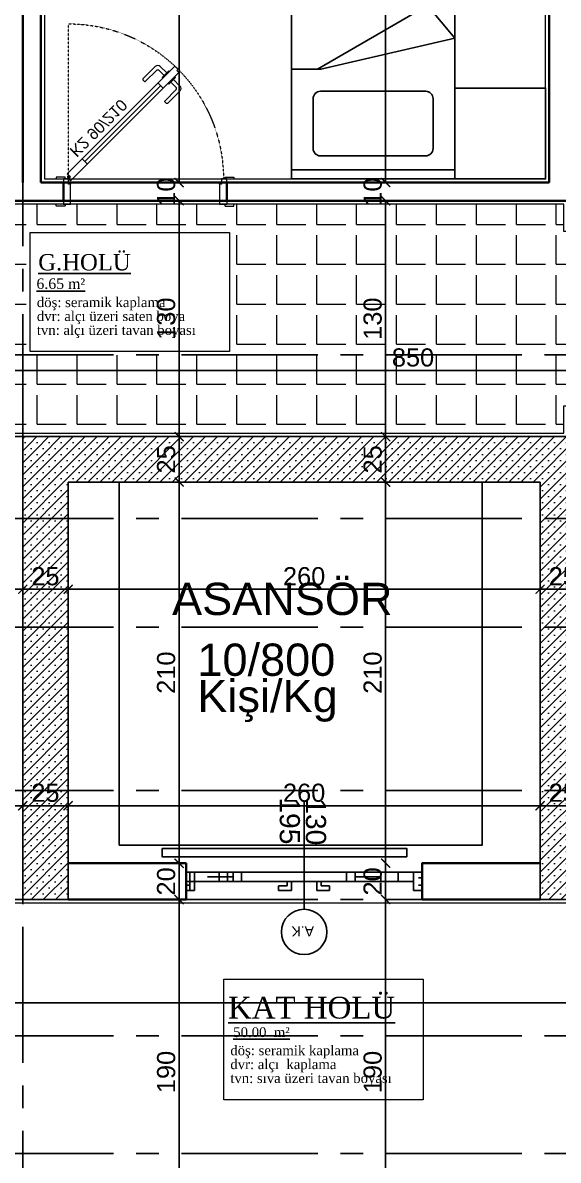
# Model space of a CAD drawing. Header units: millimetres. Extents: x 2778 to 13672, y 1832 to 5175.
# Drawn here: x 10456 to 10751, y 3662 to 4288 of the extents above; entities that cross this region are included whole.
import ezdxf

# ---------------------------------------------------------------- set-up
doc = ezdxf.new("R2010")
doc.units = ezdxf.units.MM
for name, pattern in [('CENTER2', [112.5, 75, -12.5, 12.5, -12.5]), ('DASHDOT2', [12.7, 6.35, -3.175, 0, -3.175]), ('DOTX2', [0.5, 0, -0.5])]:
    doc.linetypes.add(name, pattern=pattern)
for name, color, linetype in [('7-DCR-FRN', 8, 'Continuous'), ('ASANSÖR', 20, 'Continuous'), ('İÇÖLÇÜ', 7, 'Continuous'), ('Kapi_Pencere', 7, 'Continuous'), ('Panel', 7, 'Continuous'), ('Standart', 7, 'Continuous'), ('Yazi', 7, 'Continuous')]:
    doc.layers.add(name, color=color, linetype=linetype)
for name, color, linetype, lineweight in [('aks', 251, 'DASHDOT2', 35), ('duvar', 232, 'Continuous', 30), ('ince', 37, 'Continuous', 0), ('iz', 1, 'DOTX2', 20), ('kapı', 3, 'Continuous', 18), ('sıva iç', 21, 'Continuous', 0), ('yazı', 11, 'Continuous', 20), ('z - tarama', 251, 'Continuous', 18), ('ölçü dış', 192, 'Continuous', 20), ('ÖLÇÜ İÇ', 7, 'Continuous', 9)]:
    doc.layers.add(name, color=color, linetype=linetype, lineweight=lineweight)
doc.styles.add('arial_1_18', font='arial.ttf', dxfattribs={"height": 0.2})
doc.styles.get("Standard").update_dxf_attribs({"font": 'arial.ttf'})
doc.styles.add('Times roman', font='times.ttf')
doc.dimstyles.new('zulay iç ölçü', dxfattribs={"dimtxt": 10, "dimasz": 5, "dimexe": 0.18, "dimexo": 0, "dimgap": 2, "dimtad": 3, "dimdec": 0, "dimzin": 0, "dimdsep": 46, "dimtxsty": 'Standard', "dimblk": 'ARCHTICK', "dimcen": 0.09, "dimse1": 1, "dimse2": 1, "dimadec": 0, "dimazin": 0, "dimtfac": 1, "dimtdec": 0, "dimtix": 1, "dimtofl": 0, "dimtmove": 0, "dimatfit": 3, "dimldrblk": 'ARCHTICK', "dimfxl": 1, "dimtolj": 1, "dimtzin": 0, "dimarcsym": 0})
pattern_1 = [(45, (0, 0), (-3.314563, 3.314563), []), (45, (3.3146, 0), (-3.314563, 3.314563), [0, -4.6875])]

# ---------------------------------------------------------------- blocks, each defined once
blk = doc.blocks.new('IDE242Entity461')
at = {"layer": 'Panel', "linetype": 'Continuous', "lineweight": 5}
h = blk.add_hatch(dxfattribs=at)
h.set_pattern_fill('SACNCR', color=163, scale=50, style=0)
h.set_pattern_definition(pattern_1)
h.paths.add_polyline_path([(2085, 1545), (1825, 1545), (1800, 1570), (2110, 1570)])
blk = doc.blocks.new('IDE242Entity462')
at = {"layer": 'Panel', "color": 164, "linetype": 'Continuous', "lineweight": -3}
blk.add_lwpolyline([(1825, 1545), (2085, 1545)], dxfattribs=at)
blk = doc.blocks.new('IDE242Entity463')
at = {"layer": 'Panel', "color": 164, "linetype": 'Continuous', "lineweight": -3}
blk.add_lwpolyline([(1800, 1570), (2110, 1570)], dxfattribs=at)
blk = doc.blocks.new('IDE242Entity818')
at = {"layer": 'Panel', "linetype": 'Continuous', "lineweight": 5}
h = blk.add_hatch(dxfattribs=at)
h.set_pattern_fill('SACNCR', color=163, scale=50, style=0)
h.set_pattern_definition(pattern_1)
h.paths.add_polyline_path([(1825, 1545), (1825, 1315), (1800, 1315), (1800, 1570)])
blk = doc.blocks.new('IDE242Entity819')
at = {"layer": 'Panel', "color": 164, "linetype": 'Continuous', "lineweight": -3}
blk.add_lwpolyline([(1825, 1315), (1800, 1315)], dxfattribs=at)
blk = doc.blocks.new('IDE242Entity820')
at = {"layer": 'Panel', "color": 164, "linetype": 'Continuous', "lineweight": -3}
blk.add_lwpolyline([(1825, 1315), (1825, 1545)], dxfattribs=at)
blk = doc.blocks.new('IDE242Entity821')
at = {"layer": 'Panel', "color": 164, "linetype": 'Continuous', "lineweight": -3}
blk.add_lwpolyline([(1800, 1315), (1800, 1570)], dxfattribs=at)
blk = doc.blocks.new('IDE242Entity896')
at = {"layer": 'Panel', "linetype": 'Continuous', "lineweight": 5}
h = blk.add_hatch(dxfattribs=at)
h.set_pattern_fill('SACNCR', color=163, scale=50, style=0)
h.set_pattern_definition(pattern_1)
h.paths.add_polyline_path([(2110, 1315), (2085, 1315), (2085, 1545), (2110, 1570)])
blk = doc.blocks.new('IDE242Entity897')
at = {"layer": 'Panel', "color": 164, "linetype": 'Continuous', "lineweight": -3}
blk.add_lwpolyline([(2110, 1315), (2085, 1315)], dxfattribs=at)
blk = doc.blocks.new('IDE242Entity899')
at = {"layer": 'Panel', "color": 164, "linetype": 'Continuous', "lineweight": -3}
blk.add_lwpolyline([(2085, 1315), (2085, 1545)], dxfattribs=at)
blk = doc.blocks.new('sadsfsfsf')
at = {"layer": 'ince'}
for p, q in [((0.7, 0), (-0.7, 0)), ((0, 0.7), (0, -0.7))]:
    blk.add_line(p, q, dxfattribs=at)
for radius in [0.6, 0.45]:
    blk.add_circle((0, 0), radius, dxfattribs=at)
blk = doc.blocks.new('eddeded')
at = {"layer": 'duvar'}
for p, q in [((-48.21, 54.38), (-38.21, 54.38)), ((-48.21, -35.62), (-38.21, -35.62))]:
    blk.add_line(p, q, dxfattribs=at)
at = {"layer": 'ince'}
blk.add_line((-26.6, -23.78), (15.13, 17.96), dxfattribs=at)
for points in [[(-50.21, 53.38), (-50.96, 53.38, -0.414214), (-51.21, 53.63), (-51.21, 58.13, -0.414214), (-50.96, 58.38), (-50.21, 58.38)], [(-36.21, 53.38), (-35.46, 53.38, 0.414214), (-35.21, 53.63), (-35.21, 58.13, 0.414214), (-35.46, 58.38), (-36.21, 58.38)], [(-50.21, -34.62), (-50.96, -34.62, 0.414214), (-51.21, -34.87), (-51.21, -39.37, 0.414214), (-50.96, -39.62), (-50.21, -39.62)], [(-36.21, -34.62), (-35.46, -34.62, -0.414214), (-35.21, -34.87), (-35.21, -39.37, -0.414214), (-35.46, -39.62), (-36.21, -39.62)]]:
    blk.add_lwpolyline(points, format="xyb", dxfattribs=at)
for points in [[(-39.11, 51.33), (-39.11, 50.38), (-37.81, 50.68), (-37.81, 50.81, -0.112206), (-37.91, 50.76), (-38.72, 50.57, -0.482314), (-39.02, 50.82), (-39.02, 51.24, -0.414214), (-38.77, 51.49), (-37.97, 51.49, -0.170049), (-37.81, 51.43), (-37.81, 51.58), (-38.86, 51.58, 0.414214)], [(17.08, 23.59), (18.49, 25), (14.96, 28.54, 0.414214), (12.13, 28.54), (5.41, 21.82, 0.414214), (5.41, 21.11), (6.12, 20.4, 0.414214), (6.83, 20.4), (12.84, 26.41, -0.414214), (14.25, 26.41)], [(20.76, 19.91), (22.17, 21.32), (25.71, 17.79, -0.414214), (25.71, 14.96), (18.99, 8.24, -0.414214), (18.28, 8.24), (17.58, 8.95, -0.414214), (17.58, 9.66), (23.59, 15.67, 0.414214), (23.59, 17.08)], [(-39.11, -31.62), (-39.11, -32.57, 0.414214), (-38.86, -32.82), (-37.81, -32.82), (-37.81, -32.67, -0.170049), (-37.97, -32.73), (-38.77, -32.73, -0.414214), (-39.02, -32.48), (-39.02, -32.06, -0.482314), (-38.72, -31.81), (-37.91, -32, -0.112206), (-37.81, -32.05), (-37.81, -31.92)]]:
    blk.add_lwpolyline(points, format="xyb", close=True, dxfattribs=at)
for points in [[(20.04, 25.7), (19.62, 26.12), (15.96, 22.47), (16.38, 22.04)], [(22.87, 22.87), (23.29, 22.44), (19.64, 18.79), (19.21, 19.21)]]:
    blk.add_lwpolyline(points, dxfattribs=at)
at = {"layer": 'iz', "ltscale": 0.1}
for p, q in [((-48.21, -35.62), (-48.21, 54.38)), ((-38.21, -35.62), (-38.21, 54.38)), ((-36.21, -32.82), (49.19, -32.82))]:
    blk.add_line(p, q, dxfattribs=at)
blk.add_arc((-36.22, -32.83), 85.41, 0.00422, 89.99578, dxfattribs=at)
at = {"layer": 'kapı'}
for p, q in [((13.72, 19.37), (16.54, 16.54)), ((-28.02, -22.36), (-25.19, -25.19))]:
    blk.add_line(p, q, dxfattribs=at)
for points in [[(-36.21, 54.38), (-36.21, 51.58), (-38.86, 51.58, 0.414214), (-39.11, 51.33), (-39.11, 50.38), (-50.21, 50.38), (-50.21, 54.38)], [(-50.21, -35.62), (-50.21, -31.62), (-39.11, -31.62), (-39.11, -32.57, 0.414214), (-38.86, -32.82), (-36.21, -32.82), (-36.21, -35.62), (-36.21, -35.62)]]:
    blk.add_lwpolyline(points, format="xyb", dxfattribs=at)
blk.add_lwpolyline([(-36.21, -32.82), (-35.15, -31.76), (-33.46, -33.46), (25.87, 25.87), (24.17, 27.57), (23.47, 26.86), (22.33, 27.99), (-37.35, -31.69), (-36.21, -32.82)], dxfattribs=at)
at = {"layer": 'sıva iç'}
for p, q in [((-48.21, 54.38), (-50.21, 54.38)), ((-38.21, 54.38), (-36.21, 54.38)), ((-48.21, -35.62), (-50.21, -35.62)), ((-36.21, -35.62), (-38.21, -35.62))]:
    blk.add_line(p, q, dxfattribs=at)
at = {"layer": 'ölçü dış'}
blk.add_line((-38.21, -35.62), (-48.21, -35.62), dxfattribs=at)
at = {"layer": 'ince', "rotation": 90}
blk.add_blockref('sadsfsfsf', (-35.15, -32.82), dxfattribs=at)
at = {"layer": 'yazı'}
blk.add_text('K2 90/210', height=6.328, rotation=45, dxfattribs=at).set_placement((-20.24, -32.71))
blk = doc.blocks.new('*U41')
at = {"layer": '7-DCR-FRN'}
blk.add_line((30.69, 34.62), (45, 34.62), dxfattribs=at)
for points in [[(-45, 95), (-95, 95), (-95, 45), (-45, 45)], [(45, 95), (45, 90), (-45, 90), (-45, 95)], [(-45, 95), (45, 95), (45, -95), (-45, -95)], [(-45, 95), (45, 95), (45, -95), (-45, -95)], [(45, -95), (45, -90.5), (-45, -90.5), (-45, -95)]]:
    blk.add_lwpolyline(points, close=True, dxfattribs=at)
blk.add_lwpolyline([(-33.02, 78.3, -0.414214), (-29.02, 82.3), (29.02, 82.3, -0.414214), (33.02, 78.3), (33.02, 50.74, -0.414214), (29.02, 46.74), (-29.02, 46.74, -0.414214), (-33.02, 50.74)], format="xyb", close=True, dxfattribs=at)
blk.add_lwpolyline([(30.69, 34.62), (-30, -0.62), (-45, 17.38), (28.74, 34.62), (30.69, 34.62)], dxfattribs=at)
blk = doc.blocks.new('_ArchTick')
at = {"color": 0, "linetype": 'ByBlock', "const_width": 0.15}
blk.add_lwpolyline([(-0.5, -0.5), (0.5, 0.5)], dxfattribs=at)
blk = doc.blocks.new('*D3532')
at = {"layer": 'Defpoints', "color": 0, "transparency": 16777216}
for p in [(10246.17, 4096.71), (11096.17, 4096.71), (11096.17, 4096.71)]:
    blk.add_point(p, dxfattribs=at)
at = {"layer": 'ÖLÇÜ İÇ', "color": 0, "lineweight": -2, "transparency": 16777216}
blk.add_line((10246.17, 4096.71), (11096.17, 4096.71), dxfattribs=at)
at = {"layer": 'ÖLÇÜ İÇ', "color": 0, "lineweight": -2, "transparency": 16777216, "xscale": 5, "yscale": 5, "zscale": 5, "rotation": 180}
blk.add_blockref('_ArchTick', (10246.17, 4096.71), dxfattribs=at)
at = {"layer": 'ÖLÇÜ İÇ', "color": 0, "lineweight": -2, "transparency": 16777216, "xscale": 5, "yscale": 5, "zscale": 5}
blk.add_blockref('_ArchTick', (11096.17, 4096.71), dxfattribs=at)
at = {"layer": 'ÖLÇÜ İÇ', "color": 0, "transparency": 16777216, "insert": (10671.17, 4103.81), "char_height": 10, "attachment_point": 5}
blk.add_mtext('\\A1;850', dxfattribs=at)
blk = doc.blocks.new('*D3559')
at = {"layer": 'Defpoints', "color": 0, "transparency": 16777216}
for p in [(10246.17, 3976.17), (10456.17, 3976.17), (10456.17, 3976.17)]:
    blk.add_point(p, dxfattribs=at)
at = {"layer": 'ÖLÇÜ İÇ', "color": 0, "lineweight": -2, "transparency": 16777216}
blk.add_line((10246.17, 3976.17), (10456.17, 3976.17), dxfattribs=at)
at = {"layer": 'ÖLÇÜ İÇ', "color": 0, "lineweight": -2, "transparency": 16777216, "xscale": 5, "yscale": 5, "zscale": 5, "rotation": 180}
blk.add_blockref('_ArchTick', (10246.17, 3976.17), dxfattribs=at)
at = {"layer": 'ÖLÇÜ İÇ', "color": 0, "lineweight": -2, "transparency": 16777216, "xscale": 5, "yscale": 5, "zscale": 5}
blk.add_blockref('_ArchTick', (10456.17, 3976.17), dxfattribs=at)
at = {"layer": 'ÖLÇÜ İÇ', "color": 0, "transparency": 16777216, "insert": (10351.17, 3983.28), "char_height": 10, "attachment_point": 5}
blk.add_mtext('\\A1;210', dxfattribs=at)
blk = doc.blocks.new('*D3560')
at = {"layer": 'Defpoints', "color": 0, "transparency": 16777216}
for p in [(10456.17, 3976.17), (10481.17, 3976.17), (10481.17, 3976.17)]:
    blk.add_point(p, dxfattribs=at)
at = {"layer": 'ÖLÇÜ İÇ', "color": 0, "lineweight": -2, "transparency": 16777216}
blk.add_line((10456.17, 3976.17), (10481.17, 3976.17), dxfattribs=at)
at = {"layer": 'ÖLÇÜ İÇ', "color": 0, "lineweight": -2, "transparency": 16777216, "xscale": 5, "yscale": 5, "zscale": 5, "rotation": 180}
blk.add_blockref('_ArchTick', (10456.17, 3976.17), dxfattribs=at)
at = {"layer": 'ÖLÇÜ İÇ', "color": 0, "lineweight": -2, "transparency": 16777216, "xscale": 5, "yscale": 5, "zscale": 5}
blk.add_blockref('_ArchTick', (10481.17, 3976.17), dxfattribs=at)
at = {"layer": 'ÖLÇÜ İÇ', "color": 0, "transparency": 16777216, "insert": (10468.67, 3983.28), "char_height": 10, "attachment_point": 5}
blk.add_mtext('\\A1;25', dxfattribs=at)
blk = doc.blocks.new('*D3561')
at = {"layer": 'Defpoints', "color": 0, "transparency": 16777216}
for p in [(10741.17, 3976.17), (10766.17, 3976.17), (10766.17, 3976.17)]:
    blk.add_point(p, dxfattribs=at)
at = {"layer": 'ÖLÇÜ İÇ', "color": 0, "lineweight": -2, "transparency": 16777216}
blk.add_line((10741.17, 3976.17), (10766.17, 3976.17), dxfattribs=at)
at = {"layer": 'ÖLÇÜ İÇ', "color": 0, "lineweight": -2, "transparency": 16777216, "xscale": 5, "yscale": 5, "zscale": 5, "rotation": 180}
blk.add_blockref('_ArchTick', (10741.17, 3976.17), dxfattribs=at)
at = {"layer": 'ÖLÇÜ İÇ', "color": 0, "lineweight": -2, "transparency": 16777216, "xscale": 5, "yscale": 5, "zscale": 5}
blk.add_blockref('_ArchTick', (10766.17, 3976.17), dxfattribs=at)
at = {"layer": 'ÖLÇÜ İÇ', "color": 0, "transparency": 16777216, "insert": (10753.67, 3983.28), "char_height": 10, "attachment_point": 5}
blk.add_mtext('\\A1;25', dxfattribs=at)
blk = doc.blocks.new('*D3578')
at = {"layer": 'Defpoints', "color": 0, "transparency": 16777216}
for p in [(10741.17, 3856.89), (10741.17, 3856.89), (10766.17, 3856.89)]:
    blk.add_point(p, dxfattribs=at)
at = {"layer": 'ÖLÇÜ İÇ', "color": 0, "lineweight": -2, "transparency": 16777216}
blk.add_line((10766.17, 3856.89), (10741.17, 3856.89), dxfattribs=at)
at = {"layer": 'ÖLÇÜ İÇ', "color": 0, "lineweight": -2, "transparency": 16777216, "xscale": 5, "yscale": 5, "zscale": 5, "rotation": 180}
blk.add_blockref('_ArchTick', (10741.17, 3856.89), dxfattribs=at)
at = {"layer": 'ÖLÇÜ İÇ', "color": 0, "lineweight": -2, "transparency": 16777216, "xscale": 5, "yscale": 5, "zscale": 5}
blk.add_blockref('_ArchTick', (10766.17, 3856.89), dxfattribs=at)
at = {"layer": 'ÖLÇÜ İÇ', "color": 0, "transparency": 16777216, "insert": (10753.67, 3863.99), "char_height": 10, "attachment_point": 5}
blk.add_mtext('\\A1;25', dxfattribs=at)
blk = doc.blocks.new('*D3579')
at = {"layer": 'Defpoints', "color": 0, "transparency": 16777216}
for p in [(10456.17, 3856.89), (10456.17, 3856.89), (10481.17, 3856.89)]:
    blk.add_point(p, dxfattribs=at)
at = {"layer": 'ÖLÇÜ İÇ', "color": 0, "lineweight": -2, "transparency": 16777216}
blk.add_line((10481.17, 3856.89), (10456.17, 3856.89), dxfattribs=at)
at = {"layer": 'ÖLÇÜ İÇ', "color": 0, "lineweight": -2, "transparency": 16777216, "xscale": 5, "yscale": 5, "zscale": 5, "rotation": 180}
blk.add_blockref('_ArchTick', (10456.17, 3856.89), dxfattribs=at)
at = {"layer": 'ÖLÇÜ İÇ', "color": 0, "lineweight": -2, "transparency": 16777216, "xscale": 5, "yscale": 5, "zscale": 5}
blk.add_blockref('_ArchTick', (10481.17, 3856.89), dxfattribs=at)
at = {"layer": 'ÖLÇÜ İÇ', "color": 0, "transparency": 16777216, "insert": (10468.67, 3863.99), "char_height": 10, "attachment_point": 5}
blk.add_mtext('\\A1;25', dxfattribs=at)
blk = doc.blocks.new('*D3580')
at = {"layer": 'Defpoints', "color": 0, "transparency": 16777216}
for p in [(10116.17, 3856.89), (10116.17, 3856.89), (10456.17, 3856.89)]:
    blk.add_point(p, dxfattribs=at)
at = {"layer": 'ÖLÇÜ İÇ', "color": 0, "lineweight": -2, "transparency": 16777216}
blk.add_line((10456.17, 3856.89), (10116.17, 3856.89), dxfattribs=at)
at = {"layer": 'ÖLÇÜ İÇ', "color": 0, "lineweight": -2, "transparency": 16777216, "xscale": 5, "yscale": 5, "zscale": 5, "rotation": 180}
blk.add_blockref('_ArchTick', (10116.17, 3856.89), dxfattribs=at)
at = {"layer": 'ÖLÇÜ İÇ', "color": 0, "lineweight": -2, "transparency": 16777216, "xscale": 5, "yscale": 5, "zscale": 5}
blk.add_blockref('_ArchTick', (10456.17, 3856.89), dxfattribs=at)
at = {"layer": 'ÖLÇÜ İÇ', "color": 0, "transparency": 16777216, "insert": (10286.17, 3864), "char_height": 10, "attachment_point": 5}
blk.add_mtext('\\A1;340', dxfattribs=at)
blk = doc.blocks.new('*D3583')
at = {"layer": 'Defpoints', "color": 0, "transparency": 16777216}
for p in [(10656.54, 4670.23), (10656.08, 4200.23), (10656.08, 4200.23)]:
    blk.add_point(p, dxfattribs=at)
at = {"layer": 'ÖLÇÜ İÇ', "color": 0, "lineweight": -2, "transparency": 16777216}
blk.add_line((10656.08, 4670.23), (10656.08, 4200.23), dxfattribs=at)
at = {"layer": 'ÖLÇÜ İÇ', "color": 0, "lineweight": -2, "transparency": 16777216, "xscale": 5, "yscale": 5, "zscale": 5}
for p, rotation in [((10656.08, 4670.23), 90), ((10656.08, 4200.23), 270)]:
    blk.add_blockref('_ArchTick', p, dxfattribs=dict(at, rotation=rotation))
at = {"layer": 'ÖLÇÜ İÇ', "color": 0, "transparency": 16777216, "insert": (10648.97, 4435.23), "char_height": 10, "attachment_point": 5, "rotation": 90}
blk.add_mtext('\\A1;470', dxfattribs=at)
blk = doc.blocks.new('*D3584')
at = {"layer": 'Defpoints', "color": 0, "transparency": 16777216}
for p in [(10656.08, 4200.23), (10656.08, 4190.23), (10656.08, 4190.23)]:
    blk.add_point(p, dxfattribs=at)
at = {"layer": 'ÖLÇÜ İÇ', "color": 0, "lineweight": -2, "transparency": 16777216}
for p, q in [((10656.08, 4200.23), (10656.08, 4205.23)), ((10656.08, 4190.23), (10656.08, 4185.23))]:
    blk.add_line(p, q, dxfattribs=at)
at = {"layer": 'ÖLÇÜ İÇ', "color": 0, "lineweight": -2, "transparency": 16777216, "xscale": 5, "yscale": 5, "zscale": 5}
for p, rotation in [((10656.08, 4200.23), 270), ((10656.08, 4190.23), 90)]:
    blk.add_blockref('_ArchTick', p, dxfattribs=dict(at, rotation=rotation))
at = {"layer": 'ÖLÇÜ İÇ', "color": 0, "transparency": 16777216, "insert": (10648.97, 4195.23), "char_height": 10, "attachment_point": 5, "rotation": 90}
blk.add_mtext('\\A1;10', dxfattribs=at)
blk = doc.blocks.new('*D3585')
at = {"layer": 'Defpoints', "color": 0, "transparency": 16777216}
for p in [(10656.08, 4190.23), (10656.08, 4060.23), (10656.08, 4060.23)]:
    blk.add_point(p, dxfattribs=at)
at = {"layer": 'ÖLÇÜ İÇ', "color": 0, "lineweight": -2, "transparency": 16777216}
blk.add_line((10656.08, 4190.23), (10656.08, 4060.23), dxfattribs=at)
at = {"layer": 'ÖLÇÜ İÇ', "color": 0, "lineweight": -2, "transparency": 16777216, "xscale": 5, "yscale": 5, "zscale": 5}
for p, rotation in [((10656.08, 4190.23), 90), ((10656.08, 4060.23), 270)]:
    blk.add_blockref('_ArchTick', p, dxfattribs=dict(at, rotation=rotation))
at = {"layer": 'ÖLÇÜ İÇ', "color": 0, "transparency": 16777216, "insert": (10648.97, 4125.23), "char_height": 10, "attachment_point": 5, "rotation": 90}
blk.add_mtext('\\A1;130', dxfattribs=at)
blk = doc.blocks.new('*D3586')
at = {"layer": 'Defpoints', "color": 0, "transparency": 16777216}
for p in [(10656.08, 4060.23), (10656.08, 4035.23), (10656.08, 4035.23)]:
    blk.add_point(p, dxfattribs=at)
at = {"layer": 'ÖLÇÜ İÇ', "color": 0, "lineweight": -2, "transparency": 16777216}
blk.add_line((10656.08, 4060.23), (10656.08, 4035.23), dxfattribs=at)
at = {"layer": 'ÖLÇÜ İÇ', "color": 0, "lineweight": -2, "transparency": 16777216, "xscale": 5, "yscale": 5, "zscale": 5}
for p, rotation in [((10656.08, 4060.23), 90), ((10656.08, 4035.23), 270)]:
    blk.add_blockref('_ArchTick', p, dxfattribs=dict(at, rotation=rotation))
at = {"layer": 'ÖLÇÜ İÇ', "color": 0, "transparency": 16777216, "insert": (10648.97, 4047.73), "char_height": 10, "attachment_point": 5, "rotation": 90}
blk.add_mtext('\\A1;25', dxfattribs=at)

msp = doc.modelspace()

# ---------------------------------------------------------------- hatches: boundary and pattern name
at = {"layer": 'z - tarama', "true_color": 0xffffff}
h = msp.add_hatch(dxfattribs=at)
h.set_pattern_fill('ANGLE', scale=80, style=0)
h.set_pattern_definition([(0, (-1051519.92, 409725.164), (0, 22), [16, -6]), (90, (-1051519.92, 409725.164), (-22, 1e-15), [16, -6])])
h.paths.add_polyline_path([(10766.17, 4105.23), (10456.17, 4105.23), (10456.17, 4062.23), (10754.17, 4062.23), (10754.17, 4077.23), (10766.17, 4077.23)])
h.paths.add_polyline_path([(10766.17, 4173.23), (10754.17, 4173.23), (10754.17, 4188.23), (10572.54, 4188.23), (10572.54, 4187.23), (10567.54, 4187.23), (10567.54, 4188.23), (10564.54, 4188.23), (10479.54, 4188.23), (10479.54, 4187.23), (10474.54, 4187.23), (10474.54, 4188.23), (10456.17, 4188.23), (10456.17, 4105.23), (10766.17, 4105.23)])
h.paths.add_polyline_path([(10570.1, 4107.06), (10460.34, 4107.06), (10460.34, 4172.73), (10570.1, 4172.73)], flags=16)
h.paths.add_polyline_path([(10966.29, 4166.1), (11076.05, 4166.1), (11076.05, 4105.23), (11094.17, 4105.23), (11094.17, 4188.23), (10880.53, 4188.23), (10880.53, 4187.23), (10875.53, 4187.23), (10875.53, 4188.23), (10872.53, 4188.23), (10787.53, 4188.23), (10787.53, 4187.23), (10782.53, 4187.23), (10782.53, 4188.23), (10768.17, 4188.23), (10768.17, 4173.23), (10766.17, 4173.23), (10766.17, 4105.23), (10966.29, 4105.23)])
h.paths.add_polyline_path([(11094.17, 4105.23), (11076.05, 4105.23), (11076.05, 4100.43), (10966.29, 4100.43), (10966.29, 4105.23), (10766.17, 4105.23), (10766.17, 4077.23), (10768.17, 4077.23), (10768.17, 4062.23), (10772.44, 4062.23), (10772.44, 4063.23), (10777.44, 4063.23), (10777.44, 4062.23), (10780.44, 4062.23), (10865.44, 4062.23), (10865.44, 4063.23), (10870.44, 4063.23), (10870.44, 4062.23), (10898.17, 4062.23), (10938.17, 4062.23), (10938.17, 4060.23), (11094.17, 4060.23)])
h.paths.add_polyline_path([(11094.17, 4060.23), (10938.17, 4060.23), (10938.17, 4015.23), (11094.17, 4015.23)])
h.paths.add_polyline_path([(11094.17, 4015.23), (10938.17, 4015.23), (10938.17, 3955.23), (11094.17, 3955.23)])
h.paths.add_polyline_path([(11096.17, 3953.23), (11094.17, 3953.23), (11094.17, 3955.23), (10938.17, 3955.23), (10938.17, 3865.23), (10958.32, 3865.23), (10958.32, 3922.63, -0.192382), (11024.05, 3896.37), (11024.08, 3896.39), (11025.77, 3894.69, -0.094205), (11045.82, 3865.23), (11096.17, 3865.23)])
h.paths.add_polyline_path([(11496.17, 3953.23), (11223.67, 3953.23), (11223.67, 3952.23), (11218.67, 3952.23), (11218.67, 3953.23), (11215.67, 3953.23), (11130.67, 3953.23), (11130.67, 3952.23), (11125.67, 3952.23), (11125.67, 3953.23), (11096.17, 3953.23), (11096.17, 3865.23), (11496.17, 3865.23)])
h.paths.add_polyline_path([(11624.17, 3945.31), (11623.17, 3945.31), (11623.17, 3950.31), (11624.17, 3950.31), (11624.17, 3953.23), (11597.73, 3953.23), (11597.73, 3952.23), (11592.73, 3952.23), (11592.73, 3953.23), (11589.73, 3953.23), (11504.73, 3953.23), (11504.73, 3952.23), (11499.73, 3952.23), (11499.73, 3953.23), (11496.17, 3953.23), (11496.17, 3865.23), (11624.17, 3865.23)])
h.paths.add_polyline_path([(11624.17, 3852.31), (11623.17, 3852.31), (11623.17, 3857.31), (11624.17, 3857.31), (11624.17, 3860.31), (11624.17, 3865.23), (11496.17, 3865.23), (11496.17, 3827.23), (11624.17, 3827.23)])
h.paths.add_polyline_path([(11496.17, 3865.23), (11096.17, 3865.23), (11096.17, 3827.23), (11496.17, 3827.23)])
h.paths.add_polyline_path([(11096.17, 3865.23), (11045.82, 3865.23, -0.101272), (11054.52, 3827.98, -0.416493), (11054.77, 3828.23), (11059.52, 3828.23), (11059.52, 3827.23), (11096.17, 3827.23)])
h.paths.add_polyline_path([(10992.92, 3865.23), (10938.17, 3865.23), (10938.17, 3857.23), (10938.17, 3827.23), (10951.52, 3827.23), (10951.52, 3828.23), (10956.52, 3828.23), (10956.52, 3827.23), (10958.32, 3827.23), (10959.38, 3828.3), (10957.68, 3829.99)])
h.paths.add_polyline_path([(10958.32, 3827.85), (10958.32, 3827.7, 0.414214), (10958.92, 3828.3), (10958.77, 3828.3, -0.414214)], flags=16)
h.paths.add_polyline_path([(10462.12, 4128.1), (10535.03, 4128.1), (10535.03, 4138.92), (10462.12, 4138.92)], flags=8)
h.paths.add_polyline_path([(10462.12, 4120.42), (10545.61, 4120.42), (10545.61, 4131.27), (10462.12, 4131.27)], flags=8)
h.paths.add_polyline_path([(10462.12, 4112.77), (10551.35, 4112.77), (10551.35, 4123.62), (10462.12, 4123.62)], flags=8)
h.paths.add_polyline_path([(10462.26, 4140.04), (10491.4, 4140.04), (10491.4, 4148.85), (10462.26, 4148.85)], flags=8)
h.paths.add_polyline_path([(10461.87, 4148.8), (10517.31, 4148.8), (10517.31, 4165.73), (10461.87, 4165.73)], flags=8)
h.paths.add_polyline_path([(10895.13, 3826.4), (10955.52, 3826.4), (10955.52, 3840.51), (10895.13, 3840.51)], flags=9)
h.paths.add_polyline_path([(10311.17, 4188.23), (10311.17, 4105.23), (10456.17, 4105.23), (10456.17, 4188.23), (10447.44, 4188.23), (10447.44, 4187.23), (10442.44, 4187.23), (10442.44, 4188.23), (10439.44, 4188.23), (10354.44, 4188.23), (10354.44, 4187.23), (10349.44, 4187.23), (10349.44, 4188.23)])
h.paths.add_polyline_path([(10311.17, 4105.23), (10311.17, 4062.23), (10352.02, 4062.23), (10352.02, 4063.23), (10357.02, 4063.23), (10357.02, 4062.23), (10360.02, 4062.23), (10445.02, 4062.23), (10445.02, 4063.23), (10450.02, 4063.23), (10450.02, 4062.23), (10456.17, 4062.23), (10456.17, 4105.23)])

# ---------------------------------------------------------------- linework, layer by layer
at = {"layer": 'aks', "color": 251, "linetype": 'CENTER2', "lineweight": -3}
for points in [[(10456.17, 2140.23), (10456.17, 5100.23)], [(8406.17, 4105.23), (13636.17, 4105.23)], [(8406.17, 4060.23), (13636.17, 4060.23)], [(8406.17, 4015.23), (13636.17, 4015.23)], [(8406.17, 3955.23), (13636.17, 3955.23)], [(8406.17, 3865.23), (13636.17, 3865.23)], [(8406.17, 3805.23), (13636.17, 3805.23)], [(8406.17, 3730.23), (13636.17, 3730.23)], [(8406.17, 3665.23), (13636.17, 3665.23)]]:
    msp.add_lwpolyline(points, dxfattribs=at)
at = {"layer": 'ASANSÖR'}
for points in [[(10709.29, 4035.23), (10709.29, 3835.23), (10509.29, 3835.23), (10509.29, 4035.23)], [(10532.89, 3833.37), (10667.75, 3833.37), (10667.75, 3828.8), (10532.89, 3828.8)]]:
    msp.add_lwpolyline(points, close=True, dxfattribs=at)
at = {"layer": 'duvar', "lineweight": 30}
for p, q in [((10456.17, 4200.23), (10456.17, 4410.23)), ((10466.17, 4200.23), (10466.17, 4410.23)), ((10746.17, 4200.23), (10466.17, 4200.23)), ((10756.17, 4190.23), (10246.17, 4190.23)), ((10481.17, 3825.23), (10546.17, 3825.23)), ((10676.17, 3825.23), (10741.17, 3825.23)), ((10481.17, 3805.23), (10546.17, 3805.23)), ((10676.17, 3805.23), (10741.17, 3805.23))]:
    msp.add_line(p, q, dxfattribs=at)
msp.add_lwpolyline([(10746.17, 4200.23), (10746.17, 4670.23), (10466.17, 4670.23), (10466.17, 4560.23)], dxfattribs=at)
at = {"layer": 'duvar'}
for points in [[(10546.17, 3820.23), (10546.17, 3825.23), (10546.17, 3805.23)], [(10676.17, 3820.23), (10676.17, 3825.23), (10676.17, 3805.23)]]:
    msp.add_lwpolyline(points, dxfattribs=at)
at = {"layer": 'duvar', "color": 21, "linetype": 'Continuous', "lineweight": -3}
for points in [[(10548.17, 3813.23), (10548.17, 3820.23)], [(10548.17, 3817.23), (10548.17, 3810.23)], [(10676.17, 3817.23), (10674.17, 3817.23)], [(10546.17, 3813.23), (10548.17, 3813.23)], [(10676.17, 3813.23), (10674.17, 3813.23)]]:
    msp.add_lwpolyline(points, dxfattribs=at)
at = {"layer": 'duvar', "color": 232, "linetype": 'Continuous', "lineweight": -3}
for points in [[(10546.17, 3815.23), (10546.17, 3815.23)], [(10676.17, 3815.23), (10676.17, 3815.23)]]:
    msp.add_lwpolyline(points, dxfattribs=at)
at = {"layer": 'İÇÖLÇÜ'}
for p, q in [((10542.31, 4200.23), (10542.31, 4670.23)), ((10542.31, 4200.23), (10542.31, 4205.23)), ((10542.31, 4060.23), (10542.31, 4190.23)), ((10542.31, 4190.23), (10542.31, 4185.23)), ((10542.31, 4035.23), (10542.31, 4060.23)), ((10542.31, 3825.23), (10542.31, 4035.23)), ((10656.08, 4035.23), (10656.08, 3825.23)), ((10741.17, 3976.17), (10481.17, 3976.17)), ((10481.17, 3856.89), (10741.17, 3856.89)), ((10542.31, 3805.23), (10542.31, 3825.23)), ((10656.08, 3825.23), (10656.08, 3805.23)), ((10542.31, 3615.23), (10542.31, 3805.23)), ((10656.08, 3805.23), (10656.08, 3615.23)), ((10116.17, 3748.33), (11926.17, 3748.33))]:
    msp.add_line(p, q, dxfattribs=at)
at = {"layer": 'Kapi_Pencere', "color": 38, "linetype": 'Continuous', "lineweight": -3}
msp.add_lwpolyline([(10611.17, 3859.86), (10611.17, 3799.86)], dxfattribs=at)
at = {"layer": 'Kapi_Pencere', "color": 171, "linetype": 'Continuous', "lineweight": -3}
for points in [[(10546.17, 3810.23), (10546.17, 3820.23)], [(10548.3, 3820.23), (10546.17, 3820.23)], [(10576.74, 3820.23), (10548.3, 3820.23)], [(10550.86, 3810.23), (10550.86, 3820.23)], [(10572.05, 3820.23), (10557.99, 3820.23)], [(10572.05, 3817.73), (10557.99, 3817.73)], [(10560.54, 3820.23), (10606.48, 3820.23)], [(10568.98, 3820.23), (10564.29, 3820.23)], [(10564.29, 3820.23), (10564.29, 3815.23)], [(10568.98, 3815.23), (10568.98, 3820.23)], [(10576.74, 3820.23), (10572.05, 3820.23)], [(10572.05, 3820.23), (10572.05, 3815.23)], [(10576.74, 3815.23), (10576.74, 3820.23)], [(10606.48, 3820.23), (10587.73, 3820.23)], [(10611.17, 3820.23), (10606.48, 3820.23)], [(10615.86, 3820.23), (10611.17, 3820.23)], [(10611.17, 3815.23), (10611.17, 3820.23)], [(10634.61, 3820.23), (10615.86, 3820.23)], [(10666.79, 3820.23), (10615.86, 3820.23)], [(10639.29, 3820.23), (10634.61, 3820.23)], [(10634.61, 3820.23), (10663.04, 3820.23)], [(10634.61, 3815.23), (10634.61, 3820.23)], [(10653.36, 3820.23), (10639.29, 3820.23)], [(10639.29, 3820.23), (10639.29, 3815.23)], [(10639.29, 3817.73), (10653.36, 3817.73)], [(10663.04, 3820.23), (10653.36, 3820.23)], [(10653.36, 3815.23), (10653.36, 3820.23)], [(10666.79, 3820.23), (10663.04, 3820.23)], [(10663.04, 3820.23), (10663.04, 3815.23)], [(10671.48, 3820.23), (10666.79, 3820.23)], [(10676.17, 3820.23), (10671.48, 3820.23)], [(10671.48, 3815.23), (10671.48, 3820.23)], [(10671.48, 3820.23), (10671.48, 3810.23)], [(10676.17, 3810.23), (10676.17, 3820.23)], [(10548.3, 3815.23), (10546.17, 3815.23)], [(10550.86, 3810.23), (10546.17, 3810.23)], [(10548.3, 3815.23), (10576.74, 3815.23)], [(10550.86, 3810.23), (10550.86, 3815.23)], [(10572.05, 3815.23), (10557.99, 3815.23)], [(10606.48, 3815.23), (10560.54, 3815.23)], [(10568.98, 3815.23), (10564.29, 3815.23)], [(10576.74, 3815.23), (10572.05, 3815.23)], [(10601.79, 3815.23), (10587.73, 3815.23)], [(10597.11, 3810.23), (10597.11, 3812.73)], [(10601.79, 3812.73), (10597.11, 3812.73)], [(10604.14, 3810.23), (10597.11, 3810.23)], [(10604.14, 3815.23), (10601.79, 3815.23)], [(10601.79, 3812.73), (10601.79, 3815.23)], [(10606.48, 3815.23), (10604.14, 3815.23)], [(10604.14, 3810.23), (10604.14, 3815.23)], [(10611.17, 3815.23), (10606.48, 3815.23)], [(10615.86, 3815.23), (10611.17, 3815.23)], [(10618.2, 3815.23), (10615.86, 3815.23)], [(10615.86, 3815.23), (10666.79, 3815.23)], [(10620.54, 3815.23), (10618.2, 3815.23)], [(10618.2, 3810.23), (10618.2, 3815.23)], [(10625.23, 3810.23), (10618.2, 3810.23)], [(10634.61, 3815.23), (10620.54, 3815.23)], [(10620.54, 3812.73), (10620.54, 3815.23)], [(10625.23, 3812.73), (10620.54, 3812.73)], [(10625.23, 3810.23), (10625.23, 3812.73)], [(10639.29, 3815.23), (10634.61, 3815.23)], [(10663.04, 3815.23), (10634.61, 3815.23)], [(10653.36, 3815.23), (10639.29, 3815.23)], [(10663.04, 3815.23), (10653.36, 3815.23)], [(10666.79, 3815.23), (10663.04, 3815.23)], [(10671.48, 3815.23), (10666.79, 3815.23)], [(10671.48, 3810.23), (10671.48, 3815.23)], [(10676.17, 3810.23), (10671.48, 3810.23)]]:
    msp.add_lwpolyline(points, dxfattribs=at)
at = {"layer": 'Kapi_Pencere', "color": 38, "linetype": 'Continuous', "lineweight": -3}
msp.add_circle((10611.17, 3787.36), 12.5, dxfattribs=at)
at = {"layer": 'sıva iç'}
msp.add_line((11924.17, 3803.23), (10118.17, 3803.23), dxfattribs=at)
for points in [[(10468.17, 4202.23), (10744.17, 4202.23), (10744.17, 4668.23), (10468.17, 4668.23), (10468.17, 4562.23), (10483.17, 4562.23), (10483.17, 4408.23), (10468.17, 4408.23)], [(11624.17, 3827.23), (11624.17, 3953.23), (11094.17, 3953.23), (11094.17, 4188.23), (10768.17, 4188.23), (10768.17, 4173.23), (10754.17, 4173.23), (10754.17, 4188.23), (10248.17, 4188.23), (10248.17, 4062.23), (10754.17, 4062.23), (10754.17, 4077.23), (10768.17, 4077.23), (10768.17, 4062.23), (10898.17, 4062.23), (10898.17, 3857.23), (10938.17, 3857.23), (10938.17, 3827.23)]]:
    msp.add_lwpolyline(points, close=True, dxfattribs=at)
at = {"layer": 'yazı'}
for p, q in [((10566.92, 3761.32), (10676.68, 3761.32)), ((10566.92, 3694.91), (10566.92, 3761.32)), ((10676.68, 3761.32), (10676.68, 3694.91)), ((10676.68, 3694.91), (10566.92, 3694.91))]:
    msp.add_line(p, q, dxfattribs=at)
msp.add_lwpolyline([(10460.34, 4172.73), (10570.1, 4172.73), (10570.1, 4107.06), (10460.34, 4107.06)], close=True, dxfattribs=at)

# ---------------------------------------------------------------- block references
at = {"rotation": 180}
msp.add_blockref('*U41', (10649.17, 4297.23), dxfattribs=at)
at = {"layer": 'duvar', "lineweight": 30, "xscale": -1, "rotation": 270}
msp.add_blockref('eddeded', (10514.16, 4238.45), dxfattribs=at)
at = {"layer": 'İÇÖLÇÜ', "xscale": 5, "yscale": 5, "zscale": 5}
for p, rotation in [((10542.31, 4200.23), 270), ((10542.31, 4200.23), 270), ((10542.31, 4190.23), 90), ((10542.31, 4190.23), 90), ((10542.31, 4060.23), 90), ((10542.31, 4060.23), 270), ((10542.31, 4035.23), 90), ((10542.31, 4035.23), 270), ((10656.08, 4035.23), 90), ((10481.17, 3976.17), 180), ((10481.17, 3856.89), 180), ((10542.31, 3825.23), 90), ((10542.31, 3825.23), 270), ((10656.08, 3825.23), 270), ((10656.08, 3825.23), 90), ((10542.31, 3805.23), 90), ((10542.31, 3805.23), 270), ((10656.08, 3805.23), 270), ((10656.08, 3805.23), 90)]:
    msp.add_blockref('_ArchTick', p, dxfattribs=dict(at, rotation=rotation))
for p in [(10741.17, 3976.17), (10741.17, 3856.89)]:
    msp.add_blockref('_ArchTick', p, dxfattribs=at)
at = {"layer": 'Panel'}
for name in ['IDE242Entity461', 'IDE242Entity463', 'IDE242Entity818', 'IDE242Entity821', 'IDE242Entity896', 'IDE242Entity462', 'IDE242Entity820', 'IDE242Entity899', 'IDE242Entity819', 'IDE242Entity897']:
    msp.add_blockref(name, (8656.17, 2490.23), dxfattribs=at)

# ---------------------------------------------------------------- texts
at = {"layer": 'İÇÖLÇÜ', "char_height": 10, "attachment_point": 5, "rotation": 90}
for s, insert in [('\\A1;10', (10535.2, 4195.23)), ('\\A1;130', (10535.2, 4125.23)), ('\\A1;25', (10535.2, 4047.73)), ('\\A1;210', (10535.2, 3930.23)), ('\\A1;210', (10648.97, 3930.23)), ('\\A1;20', (10535.2, 3815.23)), ('\\A1;20', (10648.97, 3815.23)), ('\\A1;190', (10535.2, 3710.23)), ('\\A1;190', (10648.97, 3710.23))]:
    msp.add_mtext(s, dxfattribs=dict(at, insert=insert))
at = {"layer": 'İÇÖLÇÜ', "char_height": 10, "attachment_point": 5}
for insert in [(10611.17, 3983.28), (10611.17, 3863.99)]:
    msp.add_mtext('\\A1;260', dxfattribs=dict(at, insert=insert))
at = {"layer": 'Kapi_Pencere', "color": 38, "linetype": 'Continuous', "lineweight": -3, "style": 'arial_1_18'}
for s, height, rotation, p in [('195', 11.111, 270, (10597.75, 3861.5)), ('130', 11.111, 270, (10612.15, 3861)), ('A.K', 5.556, 180, (10616.62, 3790.53))]:
    msp.add_text(s, height=height, rotation=rotation, dxfattribs=at).set_placement(p)
at = {"layer": 'Standart', "color": 2, "linetype": 'Continuous', "lineweight": -3, "style": 'arial_1_18'}
for s, p in [('ASANSÖR', (10538.42, 3961.97)), ('10/800', (10552.38, 3928.46)), ('Kişi/Kg', (10552.38, 3908.46))]:
    msp.add_text(s, height=17.778, dxfattribs=at).set_placement(p)
at = {"layer": 'Yazi', "style": 'Times roman'}
for s, height, p in [('%%UG.HOLÜ', 8.996, (10464.69, 4151.83)), ('%%U6.65 m²', 5.767, (10463.72, 4141.63)), ('%%UKAT HOLÜ', 11.9943, (10569.26, 3739.67)), ('%%U50.00  m²', 5.3821, (10572.13, 3729.47))]:
    msp.add_text(s, height=height, dxfattribs=at).set_placement(p)
at = {"layer": 'yazı', "style": 'Times roman'}
for s, p in [('döş: seramik kaplama', (10463.93, 4131.6)), ('dvr: alçı üzeri saten boya', (10463.93, 4123.95)), ('tvn: alçı üzeri tavan boyası', (10463.93, 4116.29)), ('döş: seramik kaplama', (10570.51, 3719.44)), ('dvr: alçı  kaplama', (10570.51, 3711.79)), ('tvn: sıva üzeri tavan boyası', (10570.51, 3704.14))]:
    msp.add_text(s, height=5.3821, dxfattribs=at).set_placement(p)

# ---------------------------------------------------------------- dimensions: what is measured, and where the dimension line sits
at = {"layer": 'ÖLÇÜ İÇ'}
for base, p1, p2, picture, middle in [((10656.08, 4200.23), (10656.54, 4670.23), (10656.08, 4200.23), '*D3583', (10648.97, 4435.23)), ((10656.08, 4190.23), (10656.08, 4200.23), (10656.08, 4190.23), '*D3584', (10648.97, 4195.23)), ((10656.08, 4060.23), (10656.08, 4190.23), (10656.08, 4060.23), '*D3585', (10648.97, 4125.23)), ((10656.08, 4035.23), (10656.08, 4060.23), (10656.08, 4035.23), '*D3586', (10648.97, 4047.73))]:
    dim = msp.add_linear_dim(base=base, p1=p1, p2=p2, angle=90, dimstyle='zulay iç ölçü', override={"dimtmove": 1}, dxfattribs=at)
    dim.commit()
    dim.dimension.update_dxf_attribs({"geometry": picture, "text_midpoint": middle})
for base, p1, p2, picture, middle in [((11096.17, 4096.71), (10246.17, 4096.71), (11096.17, 4096.71), '*D3532', (10671.17, 4103.81)), ((10481.17, 3976.17), (10456.17, 3976.17), (10481.17, 3976.17), '*D3560', (10468.67, 3983.28)), ((10766.17, 3976.17), (10741.17, 3976.17), (10766.17, 3976.17), '*D3561', (10753.67, 3983.28)), ((10116.17, 3856.89), (10456.17, 3856.89), (10116.17, 3856.89), '*D3580', (10286.17, 3864)), ((10456.17, 3856.89), (10481.17, 3856.89), (10456.17, 3856.89), '*D3579', (10468.67, 3863.99)), ((10741.17, 3856.89), (10766.17, 3856.89), (10741.17, 3856.89), '*D3578', (10753.67, 3863.99))]:
    dim = msp.add_linear_dim(base=base, p1=p1, p2=p2, dimstyle='zulay iç ölçü', override={"dimtmove": 1}, dxfattribs=at)
    dim.commit()
    dim.dimension.update_dxf_attribs({"geometry": picture, "text_midpoint": middle})
dim = msp.add_linear_dim(base=(10456.17, 3976.17), p1=(10246.17, 3976.17), p2=(10456.17, 3976.17), dimstyle='zulay iç ölçü', dxfattribs=at)
dim.commit()
dim.dimension.update_dxf_attribs({"geometry": '*D3559', "text_midpoint": (10351.17, 3983.28)})

doc.saveas('drawing.dxf')
